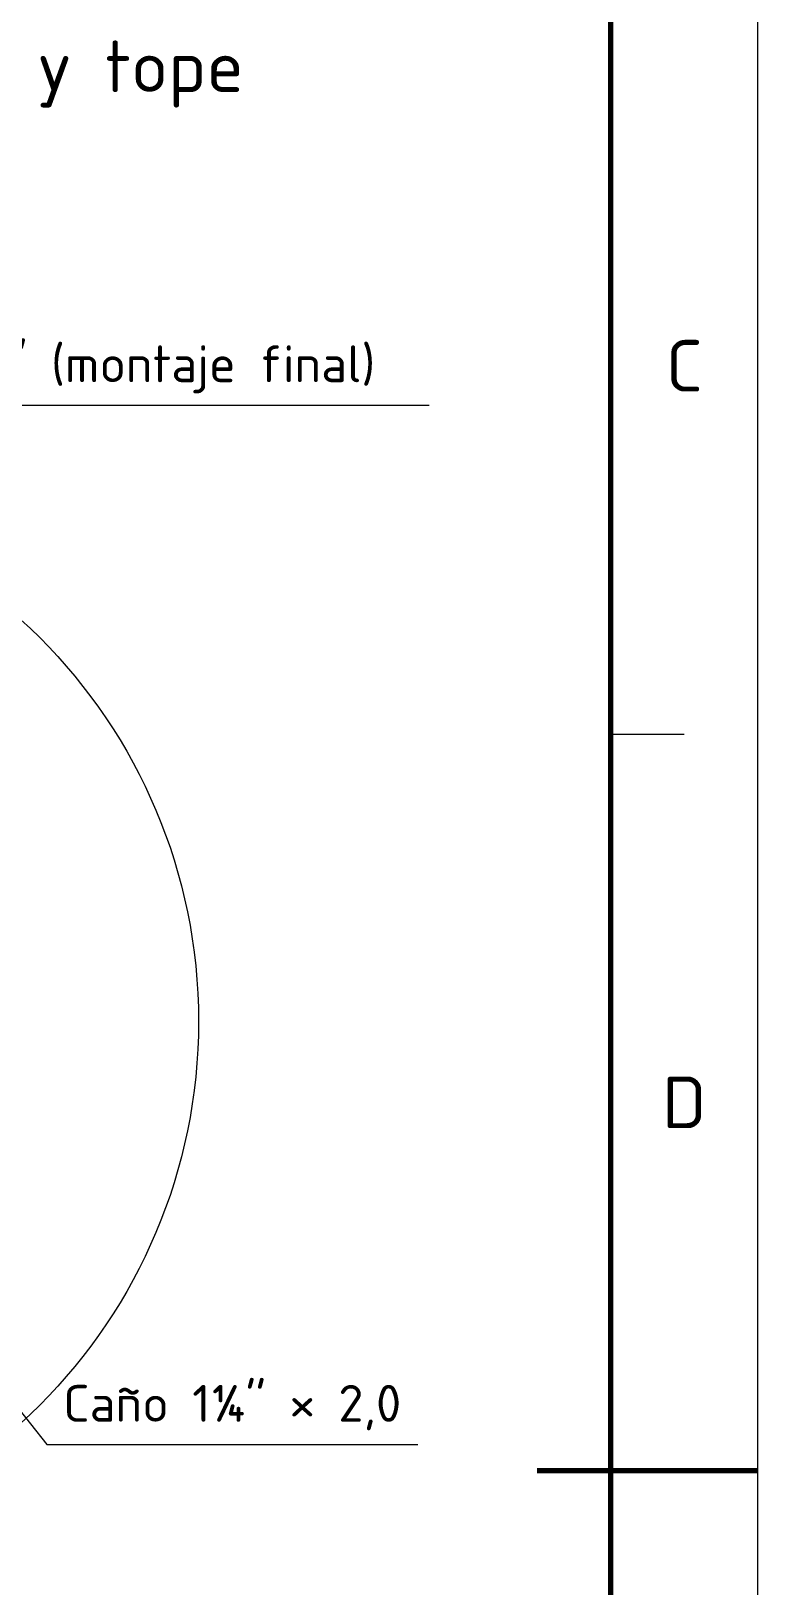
# Model space of a CAD drawing. Header units: millimetres. Extents: x 0 to 2382, y 0 to 420.
# Drawn here: x 1198.6 to 1248, y 202.2 to 307.7 of the extents above; entities that cross this region are included whole.
import ezdxf
from ezdxf.enums import TextEntityAlignment as Align

# ---------------------------------------------------------------- set-up
doc = ezdxf.new("R2010")
doc.units = ezdxf.units.MM
for name, color, linetype, lineweight in [('06-TEXTO', 7, 'CONTINUOUS', 25), ('07-RECUADRO', 7, 'CONTINUOUS', 70), ('08-FINA', 5, 'CONTINUOUS', 18)]:
    doc.layers.add(name, color=color, linetype=linetype, lineweight=lineweight)
doc.styles.add('ISO3098', font='isocpeur.ttf')

msp = doc.modelspace()

# ---------------------------------------------------------------- linework, layer by layer
at = {"layer": '07-RECUADRO'}
msp.add_line((1248, 210), (1233, 210), dxfattribs=at)
msp.add_lwpolyline([(679, 10), (1238, 10), (1238, 410), (679, 410)], close=True, dxfattribs=at)
at = {"layer": '08-FINA'}
for p, q in [((1186.058, 282.333), (1225.658, 282.333)), ((1238, 260), (1243, 260)), ((1191.179, 222.444), (1199.687, 211.77)), ((1199.687, 211.77), (1224.887, 211.77))]:
    msp.add_line(p, q, dxfattribs=at)
msp.add_lwpolyline([(654, 0), (1248, 0), (1248, 420), (654, 420)], close=True, dxfattribs=at)
msp.add_circle((1173.167, 240.5), 36.833, dxfattribs=at)

# ---------------------------------------------------------------- texts
at = {"layer": '06-TEXTO', "style": 'ISO3098'}
for s, p in [('Casquete con borde reducido y tope', (1173.167, 305.333)), ('C', (1243, 285)), ('D', (1243, 235))]:
    msp.add_text(s, height=3.5, dxfattribs=at).set_placement(p, align=Align.MIDDLE_CENTER)
for s, p in [('Eje 1" (montaje final)', (1205.858, 283.133)), ('Caño 1¼" × 2,0', (1212.287, 212.57))]:
    msp.add_text(s, height=2.5, dxfattribs=at).set_placement(p, align=Align.BOTTOM_CENTER)

doc.saveas('drawing.dxf')
